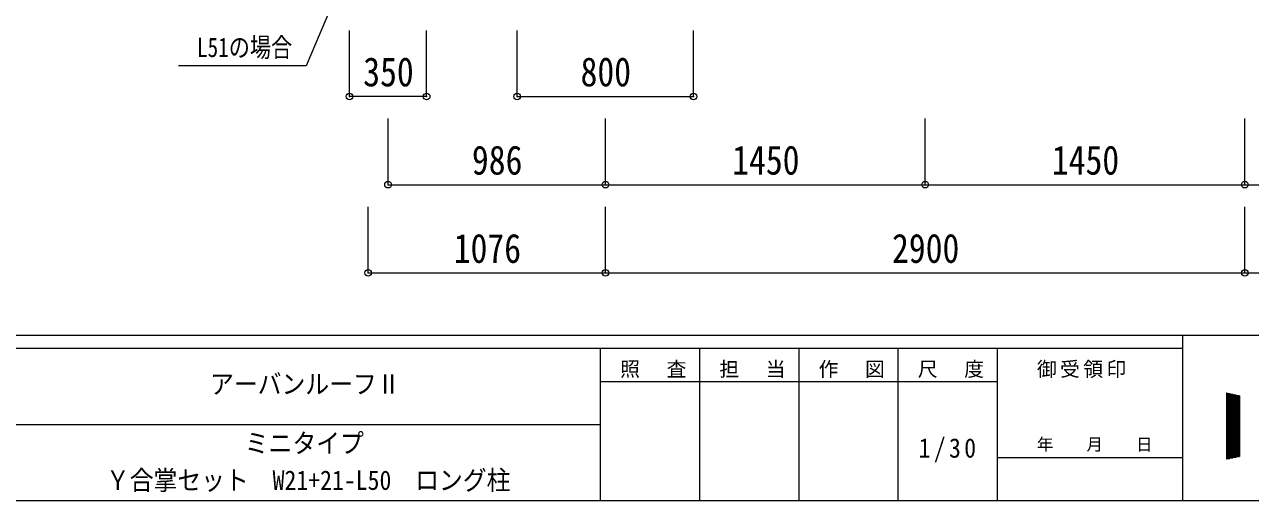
# Model space of a CAD drawing. Units: millimetres at full size, sheet at 1:30. Extents: x -8432 to 8432, y -5820 to 5820.
# Drawn here: x 89 to 5650, y -5820 to -3663 of the extents above; entities that cross this region are included whole.
import ezdxf
from ezdxf.enums import TextEntityAlignment as Align

# ---------------------------------------------------------------- set-up
doc = ezdxf.new("R2010")
doc.units = ezdxf.units.MM
doc.header["$LTSCALE"] = 30
doc.header["$PDMODE"] = 32
doc.header["$PDSIZE"] = 30
for name, color, linetype, lineweight in [('0-6_OTH_LINE', 6, 'Continuous', 9), ('0-7_SHAPE', 6, 'Continuous', 9), ('F-0_240', 7, 'Continuous', 9)]:
    doc.layers.add(name, color=color, linetype=linetype, lineweight=lineweight)
doc.styles.add('ＭＳ ゴシック', font='')
doc.styles.get('ＭＳ ゴシック').set_extended_font_data('MS Gothic')

msp = doc.modelspace()

# ---------------------------------------------------------------- linework, layer by layer
at = {"layer": '0-6_OTH_LINE'}
for p, q in [((1563.33, -3988.54), (1563.33, -3689.54)), ((1913.33, -3988.54), (1913.33, -3689.54)), ((2324.13, -3988.54), (2324.13, -3689.54)), ((3124.13, -3988.54), (3124.13, -3689.54)), ((1913.33, -3988.54), (1563.33, -3988.54)), ((2324.13, -3988.54), (3124.13, -3988.54)), ((1738.33, -4388.54), (1738.33, -4088.54)), ((2724.33, -4388.54), (2724.33, -4088.54)), ((4174.33, -4388.54), (4174.33, -4088.54)), ((5624.33, -4388.54), (5624.33, -4088.54)), ((1738.33, -4388.54), (2724.33, -4388.54)), ((2724.33, -4388.54), (4174.33, -4388.54)), ((4174.33, -4388.54), (5624.33, -4388.54)), ((5624.33, -4388.54), (6610.33, -4388.54)), ((1648.33, -4788.54), (1648.33, -4488.54)), ((2724.33, -4788.54), (2724.33, -4488.54)), ((5624.33, -4788.54), (5624.33, -4488.54)), ((1648.33, -4788.54), (2724.33, -4788.54)), ((2724.33, -4788.54), (5624.33, -4788.54)), ((5624.33, -4788.54), (6700.33, -4788.54))]:
    msp.add_line(p, q, dxfattribs=at)
for p in [(1563.33, -3988.54), (1913.33, -3988.54), (2324.13, -3988.54), (3124.13, -3988.54), (1738.33, -4388.54), (2724.33, -4388.54), (4174.33, -4388.54), (5624.33, -4388.54), (1648.33, -4788.54), (2724.33, -4788.54), (5624.33, -4788.54)]:
    msp.add_point(p, dxfattribs=at)
at = {"layer": '0-7_SHAPE'}
for p, q in [((1550, -3419.87), (1366.76, -3849.54)), ((1366.76, -3849.54), (787.78, -3849.54))]:
    msp.add_line(p, q, dxfattribs=at)
at = {"layer": 'F-0_240', "color": 5}
for p, q in [((-8432.06, -5070), (8007.94, -5070)), ((5341.19, -5070), (5341.19, -5820)), ((-8432.06, -5130), (5341.19, -5130)), ((2701.18, -5130), (2701.18, -5820)), ((3151.18, -5130), (3151.18, -5820)), ((3601.18, -5130), (3601.18, -5820)), ((4051.18, -5130), (4051.18, -5820)), ((4501.18, -5130), (4501.18, -5820)), ((2701.18, -5280), (4501.18, -5280)), ((-3448.82, -5475), (2701.18, -5475)), ((4501.18, -5625), (5341.19, -5625)), ((-8432.06, -5820), (8007.94, -5820))]:
    msp.add_line(p, q, dxfattribs=at)
at = {"layer": 'F-0_240'}
for p, q in [((5541.15, -5332.6), (5601.15, -5345.1)), ((5541.15, -5332.6), (5541.15, -5632.6)), ((5541.15, -5335.42), (5554.7, -5335.42)), ((5542.92, -5632.23), (5542.92, -5332.97)), ((5545.92, -5631.61), (5545.92, -5333.6)), ((5548.92, -5630.98), (5548.92, -5334.22)), ((5551.92, -5630.36), (5551.92, -5334.85)), ((5554.92, -5629.73), (5554.92, -5335.47)), ((5557.92, -5629.11), (5557.92, -5336.1)), ((5560.92, -5628.48), (5560.92, -5336.72)), ((5563.92, -5627.86), (5563.92, -5337.35)), ((5566.92, -5627.23), (5566.92, -5337.97)), ((5541.15, -5338.42), (5569.1, -5338.42)), ((5541.15, -5341.42), (5583.5, -5341.42)), ((5541.15, -5344.42), (5597.9, -5344.42)), ((5541.15, -5347.42), (5601.15, -5347.42)), ((5541.15, -5350.42), (5601.15, -5350.42)), ((5541.15, -5353.42), (5601.15, -5353.42)), ((5541.15, -5356.42), (5601.15, -5356.42)), ((5541.15, -5359.42), (5601.15, -5359.42)), ((5541.15, -5362.42), (5601.15, -5362.42)), ((5541.15, -5365.42), (5601.15, -5365.42)), ((5541.15, -5368.42), (5601.15, -5368.42)), ((5541.15, -5371.42), (5601.15, -5371.42)), ((5541.15, -5374.42), (5601.15, -5374.42)), ((5541.15, -5377.42), (5601.15, -5377.42)), ((5541.15, -5380.42), (5601.15, -5380.42)), ((5541.15, -5383.42), (5601.15, -5383.42)), ((5541.15, -5386.42), (5601.15, -5386.42)), ((5541.15, -5389.42), (5601.15, -5389.42)), ((5541.15, -5392.42), (5601.15, -5392.42)), ((5569.92, -5626.61), (5569.92, -5338.6)), ((5572.92, -5625.98), (5572.92, -5339.22)), ((5575.92, -5625.36), (5575.92, -5339.85)), ((5578.92, -5624.73), (5578.92, -5340.47)), ((5581.92, -5624.11), (5581.92, -5341.1)), ((5584.92, -5623.48), (5584.92, -5341.72)), ((5587.92, -5622.86), (5587.92, -5342.35)), ((5590.92, -5622.23), (5590.92, -5342.97)), ((5593.92, -5621.61), (5593.92, -5343.6)), ((5596.92, -5620.98), (5596.92, -5344.22)), ((5599.92, -5620.36), (5599.92, -5344.85)), ((5601.15, -5345.1), (5601.15, -5620.1)), ((5541.15, -5395.42), (5601.15, -5395.42)), ((5541.15, -5398.42), (5601.15, -5398.42)), ((5541.15, -5401.42), (5601.15, -5401.42)), ((5541.15, -5404.42), (5601.15, -5404.42)), ((5541.15, -5407.42), (5601.15, -5407.42)), ((5541.15, -5410.42), (5601.15, -5410.42)), ((5541.15, -5413.42), (5601.15, -5413.42)), ((5541.15, -5416.42), (5601.15, -5416.42)), ((5541.15, -5419.42), (5601.15, -5419.42)), ((5541.15, -5422.42), (5601.15, -5422.42)), ((5541.15, -5425.42), (5601.15, -5425.42)), ((5541.15, -5428.42), (5601.15, -5428.42)), ((5541.15, -5431.42), (5601.15, -5431.42)), ((5541.15, -5434.42), (5601.15, -5434.42)), ((5541.15, -5437.42), (5601.15, -5437.42)), ((5541.15, -5440.42), (5601.15, -5440.42)), ((5541.15, -5443.42), (5601.15, -5443.42)), ((5541.15, -5446.42), (5601.15, -5446.42)), ((5541.15, -5449.42), (5601.15, -5449.42)), ((5541.15, -5452.42), (5601.15, -5452.42)), ((5541.15, -5455.42), (5601.15, -5455.42)), ((5541.15, -5458.42), (5601.15, -5458.42)), ((5541.15, -5461.42), (5601.15, -5461.42)), ((5541.15, -5464.42), (5601.15, -5464.42)), ((5541.15, -5467.42), (5601.15, -5467.42)), ((5541.15, -5470.42), (5601.15, -5470.42)), ((5541.15, -5473.42), (5601.15, -5473.42)), ((5541.15, -5476.42), (5601.15, -5476.42)), ((5541.15, -5479.42), (5601.15, -5479.42)), ((5541.15, -5482.42), (5601.15, -5482.42)), ((5541.15, -5485.42), (5601.15, -5485.42)), ((5541.15, -5488.42), (5601.15, -5488.42)), ((5541.15, -5491.42), (5601.15, -5491.42)), ((5541.15, -5494.42), (5601.15, -5494.42)), ((5541.15, -5497.42), (5601.15, -5497.42)), ((5541.15, -5500.42), (5601.15, -5500.42)), ((5541.15, -5503.42), (5601.15, -5503.42)), ((5541.15, -5506.42), (5601.15, -5506.42)), ((5541.15, -5509.42), (5601.15, -5509.42)), ((5541.15, -5512.42), (5601.15, -5512.42)), ((5541.15, -5515.42), (5601.15, -5515.42)), ((5541.15, -5518.42), (5601.15, -5518.42)), ((5541.15, -5521.42), (5601.15, -5521.42)), ((5541.15, -5524.42), (5601.15, -5524.42)), ((5541.15, -5527.42), (5601.15, -5527.42)), ((5541.15, -5530.42), (5601.15, -5530.42)), ((5541.15, -5533.42), (5601.15, -5533.42)), ((5541.15, -5536.42), (5601.15, -5536.42)), ((5541.15, -5539.42), (5601.15, -5539.42)), ((5541.15, -5542.42), (5601.15, -5542.42)), ((5541.15, -5545.42), (5601.15, -5545.42)), ((5541.15, -5548.42), (5601.15, -5548.42)), ((5541.15, -5551.42), (5601.15, -5551.42)), ((5541.15, -5554.42), (5601.15, -5554.42)), ((5541.15, -5557.42), (5601.15, -5557.42)), ((5541.15, -5560.42), (5601.15, -5560.42)), ((5541.15, -5563.42), (5601.15, -5563.42)), ((5541.15, -5566.42), (5601.15, -5566.42)), ((5541.15, -5569.42), (5601.15, -5569.42)), ((5541.15, -5572.42), (5601.15, -5572.42)), ((5541.15, -5575.42), (5601.15, -5575.42)), ((5541.15, -5578.42), (5601.15, -5578.42)), ((5541.15, -5581.42), (5601.15, -5581.42)), ((5541.15, -5584.42), (5601.15, -5584.42)), ((5541.15, -5587.42), (5601.15, -5587.42)), ((5541.15, -5590.42), (5601.15, -5590.42)), ((5541.15, -5593.42), (5601.15, -5593.42)), ((5541.15, -5596.42), (5601.15, -5596.42)), ((5541.15, -5599.42), (5601.15, -5599.42)), ((5541.15, -5602.42), (5601.15, -5602.42)), ((5541.15, -5605.42), (5601.15, -5605.42)), ((5541.15, -5608.42), (5601.15, -5608.42)), ((5541.15, -5611.42), (5601.15, -5611.42)), ((5541.15, -5614.42), (5601.15, -5614.42)), ((5541.15, -5617.42), (5601.15, -5617.42)), ((5601.15, -5620.1), (5541.15, -5632.6)), ((5541.15, -5620.42), (5599.6, -5620.42)), ((5541.15, -5623.42), (5585.2, -5623.42)), ((5541.15, -5626.42), (5570.8, -5626.42)), ((5541.15, -5629.42), (5556.4, -5629.42)), ((5541.15, -5632.42), (5542, -5632.42))]:
    msp.add_line(p, q, dxfattribs=at)

# ---------------------------------------------------------------- texts
at = {"layer": '0-6_OTH_LINE', "color": 7, "style": 'ＭＳ ゴシック', "width": 0.85}
for s, p in [('350', (1625.83, -3982.54)), ('800', (2611.63, -3982.54)), ('986', (2118.83, -4382.54)), ('1450', (3299.33, -4382.54)), ('1450', (4749.33, -4382.54)), ('1076', (2036.33, -4782.54)), ('2900', (4024.33, -4782.54))]:
    msp.add_text(s, height=132, dxfattribs=at).set_placement(p, align=Align.BOTTOM_LEFT)
at = {"layer": '0-7_SHAPE', "color": 7, "style": 'ＭＳ ゴシック', "width": 0.8}
msp.add_text('L51の場合', height=87.98, dxfattribs=at).set_placement((872.08, -3836.3), align=Align.BOTTOM_LEFT)
at = {"layer": 'F-0_240', "style": 'ＭＳ ゴシック', "width": 0.9}
for s, p in [('アーバンルーフⅡ', (931.18, -5362.5)), ('ミニタイプ', (1088.68, -5630.88)), ('Ｙ合掌セット\u3000W21+21-L50\u3000ロング柱', (458.68, -5798.5))]:
    msp.add_text(s, height=87.98, dxfattribs=at).set_placement(p, align=Align.BOTTOM_LEFT)
at = {"layer": 'F-0_240', "style": 'ＭＳ ゴシック'}
msp.add_text('年\u3000\u3000月\u3000\u3000日', height=54.99, dxfattribs=at).set_placement((4681.19, -5610), align=Align.BOTTOM_LEFT)
at = {"layer": 'F-0_240', "attachment_point": 7, "style": 'ＭＳ ゴシック'}
for s, insert, char_height in [('\\T1.17;照\u3000査', (2791.19, -5265), 65.98), ('\\T1.17;担\u3000当', (3241.19, -5265), 65.98), ('\\T1.17;作\u3000図', (3691.18, -5265), 65.98), ('\\T1.17;尺\u3000度', (4141.19, -5265), 65.98), ('\\T1.17;御受領印', (4681.18, -5265), 65.98), ('\\T1.28;\\W0.9;1/30', (4144.93, -5647.5), 87.98)]:
    msp.add_mtext(s, dxfattribs=dict(at, insert=insert, char_height=char_height))

doc.saveas('drawing.dxf')
